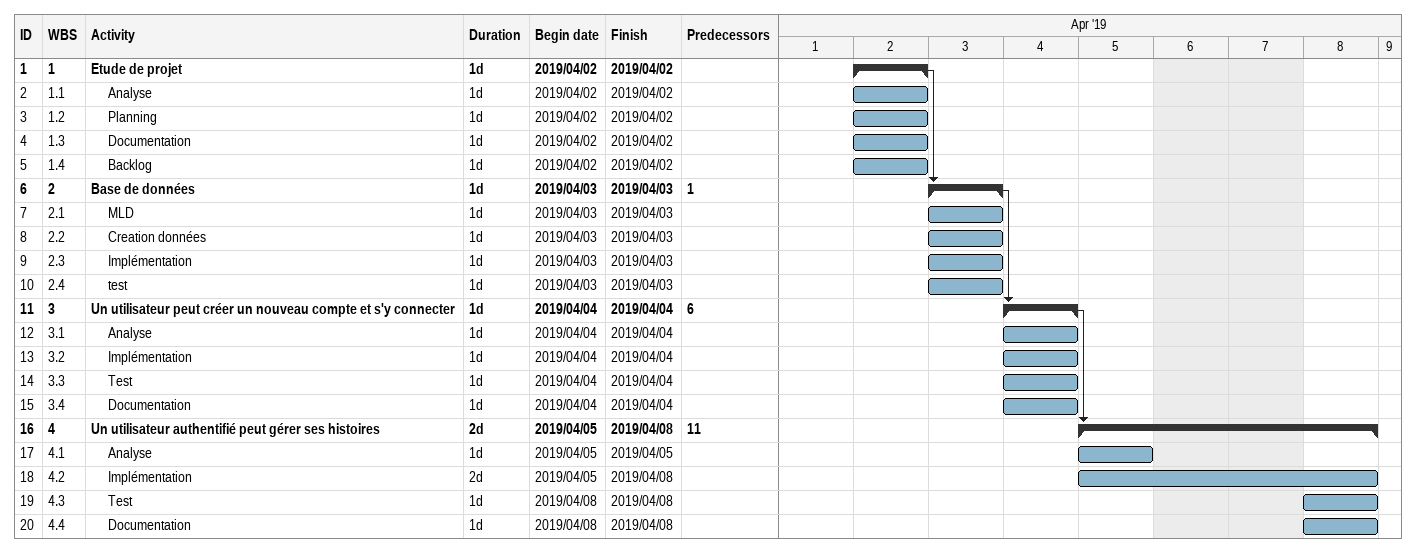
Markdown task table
| ID | WBS | Task | Duration | Start | Finish | Predecessors |
|---|---|---|---|---|---|---|
| 1 | 1 | **Etude de projet** | 1d | 2019-04-02 | 2019-04-02 |  |
| 2 | 1.1 | Analyse | 1d | 2019-04-02 | 2019-04-02 |  |
| 3 | 1.2 | Planning | 1d | 2019-04-02 | 2019-04-02 |  |
| 4 | 1.3 | Documentation | 1d | 2019-04-02 | 2019-04-02 |  |
| 5 | 1.4 | Backlog | 1d | 2019-04-02 | 2019-04-02 |  |
| 6 | 2 | **Base de données** | 1d | 2019-04-03 | 2019-04-03 | 1 |
| 7 | 2.1 | MLD | 1d | 2019-04-03 | 2019-04-03 |  |
| 8 | 2.2 | Creation données | 1d | 2019-04-03 | 2019-04-03 |  |
| 9 | 2.3 | Implémentation | 1d | 2019-04-03 | 2019-04-03 |  |
| 10 | 2.4 | test | 1d | 2019-04-03 | 2019-04-03 |  |
| 11 | 3 | **Un utilisateur peut créer un nouveau compte et s'y connecter** | 1d | 2019-04-04 | 2019-04-04 | 6 |
| 12 | 3.1 | Analyse | 1d | 2019-04-04 | 2019-04-04 |  |
| 13 | 3.2 | Implémentation | 1d | 2019-04-04 | 2019-04-04 |  |
| 14 | 3.3 | Test | 1d | 2019-04-04 | 2019-04-04 |  |
| 15 | 3.4 | Documentation | 1d | 2019-04-04 | 2019-04-04 |  |
| 16 | 4 | **Un utilisateur authentifié peut gérer ses histoires** | 2d | 2019-04-05 | 2019-04-08 | 11 |
| 17 | 4.1 | Analyse | 1d | 2019-04-05 | 2019-04-05 |  |
| 18 | 4.2 | Implémentation | 2d | 2019-04-05 | 2019-04-08 |  |
| 19 | 4.3 | Test | 1d | 2019-04-08 | 2019-04-08 |  |
| 20 | 4.4 | Documentation | 1d | 2019-04-08 | 2019-04-08 |  |
